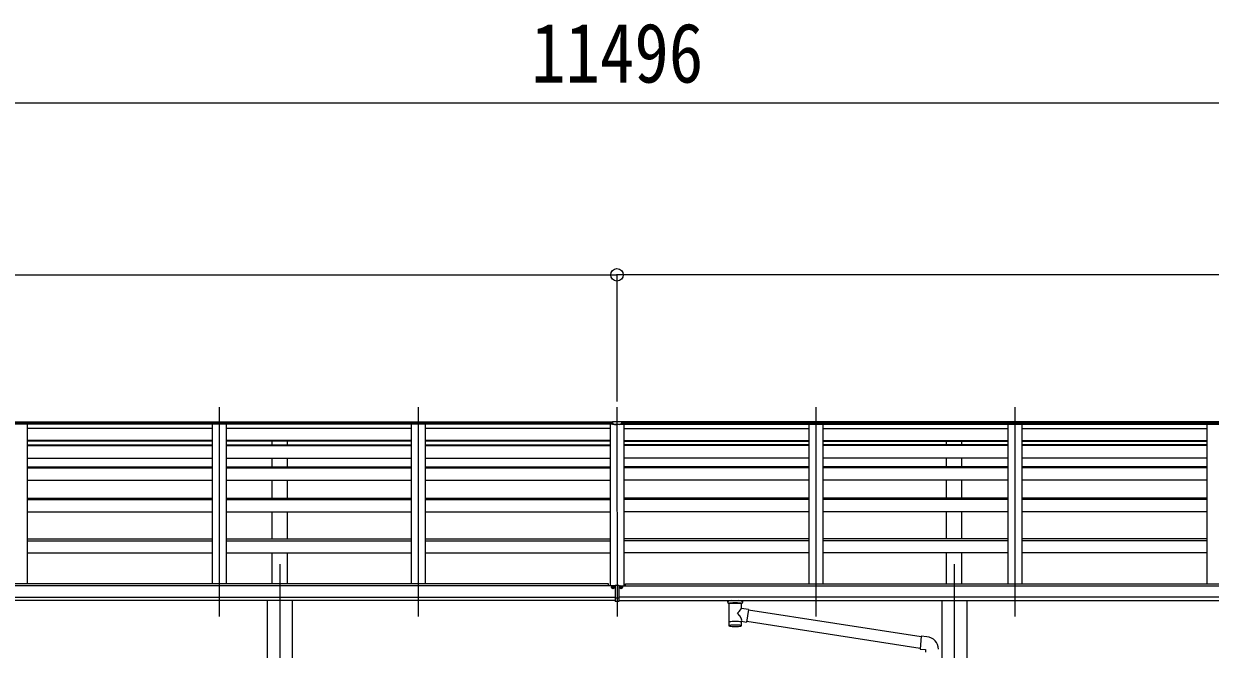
# Model space of a CAD drawing. Units: millimetres at full size; details may follow other scales. Extents: x -12578 to 12718, y -8779 to 8681.
# Drawn here: x 2624 to 6895, y -2365 to -114 of the extents above; entities that cross this region are included whole.
import ezdxf
from ezdxf.enums import TextEntityAlignment as Align

# ---------------------------------------------------------------- set-up
doc = ezdxf.new("R2010")
doc.units = ezdxf.units.MM
doc.header["$LTSCALE"] = 45
doc.header["$PDMODE"] = 32
doc.header["$PDSIZE"] = 45
for name, color, linetype, lineweight in [('0-0_0', 7, 'Continuous', 9), ('0-1_本体', 4, 'Continuous', 9), ('0-2_部品', 7, 'Continuous', 9), ('0-3_ELV2', 7, 'Continuous', 9), ('0-8_PARTS2', 2, 'Continuous', 9), ('0-A_寸法', 6, 'Continuous', 9)]:
    doc.layers.add(name, color=color, linetype=linetype, lineweight=lineweight)
doc.styles.add('ＭＳ ゴシック', font='')
doc.styles.get('ＭＳ ゴシック').set_extended_font_data('MS Gothic')

msp = doc.modelspace()

# ---------------------------------------------------------------- linework, layer by layer
at = {"layer": '0-0_0', "color": 2}
msp.add_line((4759.64, -1494.04), (4759.65, -2247.82), dxfattribs=at)
at = {"layer": '0-1_本体'}
for p, q in [((4747.64, -1554.57), (-956.35, -1554.57)), ((4747.64, -1555.47), (-956.35, -1555.47)), ((-952.85, -1547.37), (4744.14, -1547.37)), ((4744.14, -1548.94), (-952.85, -1548.94)), ((2636.65, -1555.47), (2636.65, -2130.28)), ((3302.65, -1570.67), (2636.65, -1570.67)), ((3302.65, -1555.47), (3302.65, -2130.28)), ((3352.65, -1555.47), (3352.65, -2130.28)), ((4018.65, -1570.67), (3352.65, -1570.67)), ((4018.65, -1555.47), (4018.65, -2130.28)), ((4068.65, -1555.47), (4068.65, -2130.28)), ((4734.65, -1570.67), (4068.65, -1570.67)), ((4734.65, -1555.47), (4734.65, -2136.69)), ((4734.65, -1555.47), (4734.65, -2136.69)), ((4771.64, -1554.57), (10475.63, -1554.48)), ((4771.64, -1555.47), (10475.63, -1555.38)), ((10472.13, -1547.28), (4775.14, -1547.37)), ((4775.14, -1548.94), (10472.13, -1548.85)), ((4784.64, -1555.47), (4784.65, -2136.69)), ((4784.64, -1555.47), (4784.65, -2136.69)), ((4784.64, -1570.67), (5450.64, -1570.66)), ((5450.64, -1555.46), (5450.65, -2130.27)), ((5500.64, -1555.46), (5500.65, -2130.26)), ((5500.64, -1570.66), (6166.64, -1570.65)), ((6166.64, -1555.45), (6166.65, -2130.25)), ((6216.64, -1555.45), (6216.65, -2130.25)), ((6216.64, -1570.65), (6882.64, -1570.64)), ((6882.64, -1555.43), (6882.65, -2130.24)), ((3302.65, -1614.21), (2636.65, -1614.21)), ((3302.65, -1615.28), (2636.65, -1615.28)), ((3302.65, -1616.58), (2636.65, -1616.58)), ((4018.65, -1614.21), (3352.65, -1614.21)), ((4018.65, -1615.28), (3352.65, -1615.28)), ((4018.65, -1616.58), (3352.65, -1616.58)), ((3518.15, -1629.77), (3518.15, -1616.58)), ((3573.15, -1629.77), (3573.15, -1616.58)), ((4734.65, -1614.21), (4068.65, -1614.21)), ((4734.65, -1615.28), (4068.65, -1615.28)), ((4734.65, -1616.58), (4068.65, -1616.58)), ((4784.64, -1614.2), (5450.64, -1614.19)), ((4784.64, -1615.28), (5450.64, -1615.27)), ((4784.64, -1616.58), (5450.64, -1616.57)), ((5500.64, -1614.19), (6166.64, -1614.18)), ((5500.64, -1615.27), (6166.64, -1615.26)), ((5500.64, -1616.57), (6166.64, -1616.56)), ((5946.14, -1629.76), (5946.14, -1616.56)), ((6001.14, -1629.75), (6001.14, -1616.56)), ((6216.64, -1614.18), (6882.64, -1614.17)), ((6216.64, -1615.25), (6882.64, -1615.24)), ((6216.64, -1616.56), (6882.64, -1616.55)), ((2636.65, -1629.77), (3302.65, -1629.77)), ((2636.65, -1632.35), (3302.65, -1632.35)), ((3352.65, -1629.77), (4018.65, -1629.77)), ((3352.65, -1632.35), (4018.65, -1632.35)), ((4068.65, -1629.77), (4734.65, -1629.77)), ((4068.65, -1632.35), (4734.65, -1632.35)), ((5450.64, -1629.76), (4784.64, -1629.77)), ((5450.64, -1632.34), (4784.64, -1632.35)), ((6166.64, -1629.75), (5500.64, -1629.76)), ((6166.64, -1632.33), (5500.64, -1632.34)), ((6882.64, -1629.74), (6216.64, -1629.75)), ((6882.64, -1632.32), (6216.64, -1632.33)), ((2636.65, -1677.09), (3302.65, -1677.09)), ((3352.65, -1677.09), (4018.65, -1677.09)), ((3518.15, -1708.56), (3518.15, -1677.09)), ((3573.15, -1708.56), (3573.15, -1677.09)), ((4068.65, -1677.09), (4734.65, -1677.09)), ((5450.64, -1677.08), (4784.64, -1677.09)), ((6166.64, -1677.07), (5500.64, -1677.08)), ((5946.14, -1708.55), (5946.14, -1677.07)), ((6001.14, -1708.55), (6001.14, -1677.07)), ((6882.64, -1677.06), (6216.64, -1677.07)), ((2636.65, -1708.56), (3302.65, -1708.56)), ((2636.65, -1712.54), (3302.65, -1712.54)), ((3352.65, -1708.56), (4018.65, -1708.56)), ((3352.65, -1712.54), (4018.65, -1712.54)), ((4068.65, -1708.56), (4734.65, -1708.56)), ((4068.65, -1712.54), (4734.65, -1712.54)), ((5450.64, -1708.55), (4784.64, -1708.56)), ((5450.64, -1712.53), (4784.64, -1712.54)), ((6166.64, -1708.54), (5500.64, -1708.55)), ((6166.64, -1712.52), (5500.64, -1712.53)), ((6882.64, -1708.53), (6216.64, -1708.54)), ((6882.64, -1712.51), (6216.64, -1712.52)), ((2636.65, -1756.99), (3302.65, -1756.99)), ((3352.65, -1756.99), (4018.65, -1756.99)), ((3518.15, -1821.42), (3518.15, -1756.99)), ((3573.15, -1821.42), (3573.15, -1756.99)), ((4068.65, -1756.99), (4734.65, -1756.99)), ((5450.64, -1756.98), (4784.64, -1756.99)), ((6166.64, -1756.97), (5500.64, -1756.98)), ((5946.14, -1821.4), (5946.14, -1756.98)), ((6001.14, -1821.4), (6001.14, -1756.97)), ((6882.64, -1756.96), (6216.64, -1756.97)), ((2636.65, -1821.42), (3302.65, -1821.42)), ((2636.65, -1826.79), (3302.65, -1826.79)), ((3352.65, -1821.42), (4018.65, -1821.42)), ((3352.65, -1826.79), (4018.65, -1826.79)), ((4068.65, -1821.42), (4734.65, -1821.42)), ((4068.65, -1826.79), (4734.65, -1826.79)), ((5450.64, -1821.41), (4784.64, -1821.42)), ((5450.64, -1826.78), (4784.64, -1826.79)), ((6166.64, -1821.4), (5500.64, -1821.41)), ((6166.64, -1826.77), (5500.64, -1826.78)), ((6882.64, -1821.38), (6216.64, -1821.39)), ((6882.64, -1826.76), (6216.64, -1826.77)), ((2636.65, -1870.85), (3302.65, -1870.85)), ((3352.65, -1870.85), (4018.65, -1870.85)), ((3518.15, -1968.05), (3518.15, -1870.85)), ((3573.15, -1968.05), (3573.15, -1870.85)), ((4068.65, -1870.85), (4734.65, -1870.85)), ((5450.64, -1870.84), (4784.64, -1870.85)), ((6166.64, -1870.83), (5500.64, -1870.84)), ((5946.14, -1968.03), (5946.14, -1870.83)), ((6001.14, -1968.03), (6001.14, -1870.83)), ((6882.64, -1870.82), (6216.64, -1870.83)), ((2636.65, -1968.05), (3302.65, -1968.05)), ((2636.65, -1974.81), (3302.65, -1974.81)), ((3352.65, -1968.05), (4018.65, -1968.05)), ((3352.65, -1974.81), (4018.65, -1974.81)), ((4068.65, -1968.05), (4734.65, -1968.05)), ((4068.65, -1974.81), (4734.65, -1974.81)), ((5450.64, -1968.04), (4784.64, -1968.05)), ((5450.64, -1974.8), (4784.64, -1974.81)), ((6166.64, -1968.03), (5500.64, -1968.04)), ((6166.64, -1974.79), (5500.64, -1974.8)), ((6882.64, -1968.02), (6216.64, -1968.03)), ((6882.64, -1974.78), (6216.64, -1974.79)), ((2636.65, -2018.38), (3302.65, -2018.38)), ((3352.65, -2018.38), (4018.65, -2018.38)), ((3518.15, -2130.28), (3518.15, -2018.38)), ((3573.15, -2130.28), (3573.15, -2018.38)), ((4068.65, -2018.38), (4734.65, -2018.38)), ((5450.64, -2018.37), (4784.64, -2018.38)), ((6166.64, -2018.36), (5500.64, -2018.37)), ((5946.15, -2130.26), (5946.14, -2018.36)), ((6001.15, -2130.26), (6001.14, -2018.36)), ((6882.64, -2018.35), (6216.64, -2018.36)), ((4729.65, -2130.28), (-938.35, -2130.28)), ((4729.65, -2136.69), (4729.65, -2130.28)), ((4729.65, -2136.69), (4729.65, -2130.35)), ((4789.65, -2130.28), (10457.65, -2130.19)), ((4789.65, -2136.69), (4789.65, -2130.28)), ((4789.65, -2136.69), (4789.65, -2130.35)), ((4753.15, -2136.69), (-961.85, -2136.69)), ((4766.15, -2136.69), (10481.15, -2136.6)), ((10481.15, -2178.19), (4766.15, -2178.28)), ((-961.85, -2178.28), (4753.15, -2178.28)), ((4753.15, -2190.13), (-961.85, -2190.06)), ((3500.45, -2191.84), (3500.45, -5047.05)), ((3590.85, -2191.84), (3590.85, -5047.05)), ((4766.15, -2190.13), (10481.15, -2189.97)), ((5928.45, -2191.82), (5928.49, -5047.03)), ((6018.85, -2191.82), (6018.89, -5047.03))]:
    msp.add_line(p, q, dxfattribs=at)
at = {"layer": '0-2_部品'}
for p, q in [((5158.15, -2196.12), (5158.15, -2190)), ((5162.25, -2200.62), (5162.23, -2280.91)), ((5208.05, -2218.19), (5208.05, -2200.61)), ((5233.27, -2222.1), (5208.05, -2218.19)), ((5212.15, -2196.12), (5212.15, -2190)), ((5233.27, -2222.1), (5226.25, -2267.36)), ((5854.38, -2320.51), (5232.96, -2224.11)), ((5208.07, -2280.91), (5208.05, -2264.28)), ((5208.05, -2264.53), (5226.25, -2267.36)), ((5850.71, -2362.44), (5226.52, -2265.62)), ((5875.37, -2320.57), (5854.53, -2318.75))]:
    msp.add_line(p, q, dxfattribs=at)
for points in [[(5158.19, -2196.18), (5158.16, -2195.82), (5158.41, -2194.86), (5158.93, -2193.98), (5159.73, -2193.14), (5160.85, -2192.34), (5162.25, -2191.62)], [(5158.19, -2196.06), (5158.16, -2196.42), (5158.41, -2197.38), (5158.93, -2198.26), (5159.73, -2199.1), (5160.85, -2199.9), (5162.25, -2200.62)], [(5208.05, -2191.63), (5208.28, -2191.72), (5209.64, -2192.46), (5210.75, -2193.31), (5211.51, -2194.17), (5211.97, -2195.07), (5212.14, -2195.96)], [(5208.05, -2200.61), (5208.28, -2200.51), (5209.64, -2199.78), (5210.75, -2198.93), (5211.51, -2198.06), (5211.97, -2197.17), (5212.14, -2196.28)], [(5854.53, -2318.75), (5850.53, -2364.57), (5870.45, -2366.32), (5870.45, -2376.32)]]:
    msp.add_lwpolyline(points, dxfattribs=at)
for centre, radius, start, end in [((5175.22, -2241.34), 51.38, 92.46214, 104.62051), ((5195.1, -2241.34), 51.38, 75.38125, 87.53962), ((5871.45, -2365.4), 45, 0.00088, 85.00088)]:
    msp.add_arc(centre, radius, start, end, dxfattribs=at)
for centre, major_axis, ratio, start_param, end_param in [((5185.15, -2201.81), (-22.91, -0.42), 0.072511, 4.711586, 6.2823824), ((5185.17, -2200.18), (-22.91, -0.42), 0.072511, 4.711586, 6.2823824), ((5185.12, -2200.19), (22.92, -0.42), 0.07247, 0.0008089, 1.5716053), ((5185.12, -2201.81), (22.92, -0.42), 0.07247, 0.0008089, 1.5716053), ((5187.7, -2240.39), (20.32, 22.25), 0.045535, 4.9756507, 6.2441899), ((5196.15, -2196.12), (16, 0), 0.361356, 0, 0.0194874), ((5196.15, -2196.12), (16, 0), 0.361356, 6.2636979, 6.2831853), ((5185.15, -2237.74), (-22.81, 26.62), 0.234429, 3.1563334, 4.5976381), ((5185.15, -2280.91), (22.92, 0), 0.101955, 6.2829723, 9.4248207), ((5185.15, -2280.91), (22.92, 0), 0.101955, 3.1415499, 6.2833984), ((5185.15, -2268.47), (22.91, 0), 0.122865, 6.2831853, 9.424778)]:
    msp.add_ellipse(centre, major_axis=major_axis, ratio=ratio, start_param=start_param, end_param=end_param, dxfattribs=at)
at = {"layer": '0-3_ELV2'}
for p, q in [((4759.65, -1545.37), (4743.15, -1546.37)), ((4759.65, -1546.13), (4743.15, -1547.14)), ((4743.15, -1546.37), (4743.15, -1555.6)), ((4759.65, -1546.86), (4743.15, -1547.86)), ((4759.65, -1547.25), (4743.15, -1548.12)), ((4750.39, -1555.95), (4759.65, -1556.07)), ((4776.15, -1546.37), (4759.65, -1545.37)), ((4776.15, -1547.14), (4759.65, -1546.13)), ((4776.15, -1547.86), (4759.65, -1546.86)), ((4759.65, -1555.14), (4759.65, -1547.25)), ((4776.15, -1548.12), (4759.65, -1547.25)), ((4768.91, -1555.95), (4759.65, -1556.07)), ((4776.15, -1546.37), (4776.15, -1555.6)), ((4753.15, -2134.33), (4753.15, -2193.19)), ((4745.18, -2142), (4745.18, -2143.66)), ((4745.18, -2142.9), (4746.18, -2142.9)), ((4746.18, -2143.66), (4746.18, -2142)), ((4747.18, -2142.76), (4748.18, -2142.76)), ((4772.12, -2142.76), (4771.12, -2142.76)), ((4773.12, -2142), (4773.12, -2143.66)), ((4773.12, -2142.9), (4774.12, -2142.9)), ((4774.12, -2143.66), (4774.12, -2142)), ((4753.15, -2180.02), (4766.15, -2180.02))]:
    msp.add_line(p, q, dxfattribs=at)
for points in [[(4743.15, -1554.93), (4759.65, -1555.14), (4776.15, -1554.93)], [(4759.65, -1547.25), (4759.65, -1546.86), (4759.65, -1546.13), (4759.65, -1545.37)], [(4753.15, -2134.33), (4766.15, -2134.33), (4766.15, -2193.19), (4753.15, -2193.19)], [(4744.18, -2141.86), (4743.18, -2141.86), (4743.18, -2142.76), (4744.18, -2142.76)], [(4746.18, -2140.96), (4746.18, -2140.06), (4745.18, -2140.06), (4745.18, -2140.96)], [(4745.18, -2143.66), (4745.18, -2144.56), (4746.18, -2144.56), (4746.18, -2143.66)], [(4748.18, -2142.76), (4748.18, -2141.86), (4747.18, -2141.86)], [(4771.12, -2142.76), (4771.12, -2141.86), (4772.12, -2141.86)], [(4773.12, -2140.96), (4773.12, -2140.06), (4774.12, -2140.06), (4774.12, -2140.96)], [(4774.12, -2143.66), (4774.12, -2144.56), (4773.12, -2144.56), (4773.12, -2143.66)], [(4775.12, -2141.86), (4776.12, -2141.86), (4776.12, -2142.76), (4775.12, -2142.76)]]:
    msp.add_lwpolyline(points, dxfattribs=at)
for centre, major_axis, ratio, start_param, end_param in [((4743.31, -1555.36), (8.19, -0.54), 0.030654, 4.6941949, 5.7567039), ((4775.98, -1555.36), (8.19, 0.54), 0.030654, 3.6680741, 4.730583), ((4745.68, -2142.31), (5.9, 0), 0.9, 6.2831853, 9.424778), ((4744.18, -2140.96), (-1, 0), 0.9, 1.5707963, 3.1415927), ((4744.18, -2143.66), (1, 0), 0.9, 6.2831853, 7.8539816), ((4744.18, -2142), (1, 0), 0.9, 6.2831853, 6.9023328), ((4747.18, -2140.96), (1, 0), 0.9, 3.1415927, 4.712389), ((4747.18, -2142), (-1, 0), 0.9, 5.6640378, 6.2831853), ((4747.18, -2143.66), (-1, 0), 0.9, 4.712389, 6.2831853), ((4773.62, -2142.31), (-5.9, 0), 0.9, 3.1415927, 6.2831853), ((4772.12, -2140.96), (-1, 0), 0.9, 1.5707963, 3.1415927), ((4772.12, -2143.66), (1, 0), 0.9, 6.2831853, 7.8539816), ((4772.12, -2142), (1, 0), 0.9, 6.2831853, 6.9023328), ((4775.12, -2140.96), (1, 0), 0.9, 3.1415927, 4.712389), ((4775.12, -2142), (-1, 0), 0.9, 5.6640378, 6.2831853), ((4775.12, -2143.66), (-1, 0), 0.9, 4.712389, 6.2831853)]:
    msp.add_ellipse(centre, major_axis=major_axis, ratio=ratio, start_param=start_param, end_param=end_param, dxfattribs=at)
for centre, major_axis in [((4745.68, -2142.01), (5.9, 0)), ((4773.62, -2142.01), (-5.9, 0))]:
    msp.add_ellipse(centre, major_axis=major_axis, ratio=0.9, dxfattribs=at)
at = {"layer": '0-8_PARTS2'}
for p, q in [((3327.66, -1494.04), (3327.65, -2247.82)), ((4043.66, -1494.04), (4043.65, -2247.82)), ((5475.63, -1494.03), (5475.65, -2247.81)), ((6191.63, -1494.02), (6191.65, -2247.8)), ((3545.65, -2059.01), (3545.65, -5270.58)), ((5973.65, -2058.99), (5973.69, -5270.56))]:
    msp.add_line(p, q, dxfattribs=at)
at = {"layer": '0-A_寸法'}
for p, q in [((-988.39, -399.22), (10507.61, -399.22)), ((-968.34, -1017.62), (4759.64, -1017.62)), ((10487.62, -1017.53), (4759.64, -1017.62)), ((4759.64, -1017.62), (4759.64, -1473.19))]:
    msp.add_line(p, q, dxfattribs=at)
msp.add_point((4759.64, -1017.62), dxfattribs=at)

# ---------------------------------------------------------------- texts
at = {"layer": '0-A_寸法', "color": 7, "style": 'ＭＳ ゴシック', "width": 0.85}
msp.add_text('11496', height=214.4, dxfattribs=at).set_placement((4450.23, -390.22), align=Align.BOTTOM_LEFT)

doc.saveas('drawing.dxf')
